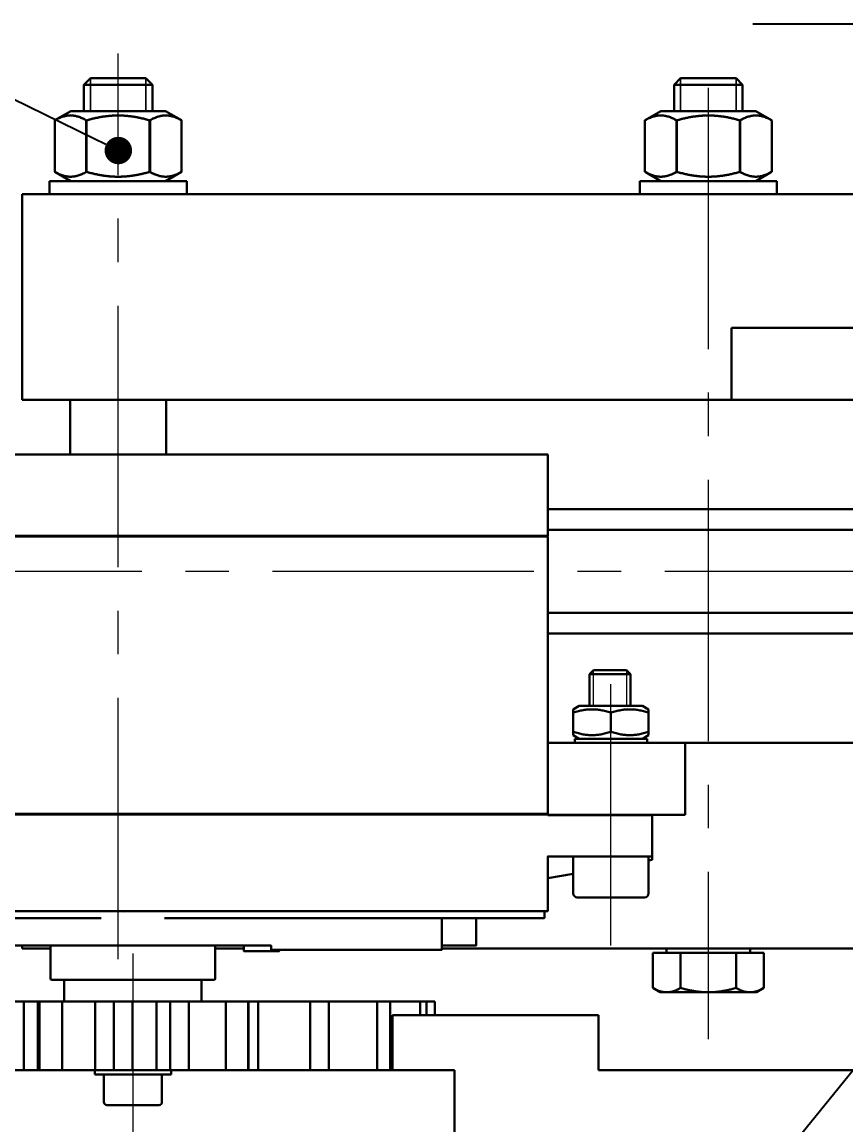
# Model space of a CAD drawing. Header units: millimetres. Extents: x 587 to 10361, y -8386 to 1488.
# Drawn here: x 8024.3 to 8084.3, y -6310 to -6229.6 of the extents above; entities that cross this region are included whole.
import ezdxf
from ezdxf import colors
from ezdxf.entities.mleader import LeaderData, LeaderLine
from ezdxf.math import Vec2, Vec3

# ---------------------------------------------------------------- set-up
doc = ezdxf.new("R2010")
doc.units = ezdxf.units.MM
doc.linetypes.add('ACAD_ISO10W100', pattern=[18, 12, -3, 0, -3])
doc.linetypes.add('CENTER2', pattern=[28.575, 19.05, -3.175, 3.175, -3.175])
for name, color, linetype, lineweight in [('Cienka', 30, 'Continuous', 0), ('Gruba', 7, 'Continuous', 30), ('Symetria', 210, 'ACAD_ISO10W100', 0), ('Widoczne (ISO)', 7, 'Continuous', 30), ('Wymiar', 3, 'Continuous', 20)]:
    doc.layers.add(name, color=color, linetype=linetype, lineweight=lineweight)
doc.dimstyles.get("Standard").update_dxf_attribs({"dimtxt": 2, "dimasz": 1, "dimexe": 0.18, "dimexo": 0.0625, "dimgap": 0.09, "dimtad": 1, "dimzin": 0, "dimdsep": 46, "dimtxsty": 'Standard', "dimcen": 1, "dimadec": 0, "dimazin": 0, "dimtfac": 1, "dimtofl": 0, "dimtmove": 0, "dimatfit": 3, "dimfxl": 1, "dimtolj": 1, "dimtzin": 0, "dimarcsym": 0})

# ---------------------------------------------------------------- blocks, each defined once
blk = doc.blocks.new('*U537')
at = {"layer": 'Symetria', "color": 0, "linetype": 'CENTER2', "transparency": 16777216}
blk.add_line((0, -17.683), (0, 4.01), dxfattribs=at)
blk = doc.blocks.new('*U545')
at = {"layer": 'Symetria', "color": 0, "linetype": 'CENTER2', "transparency": 16777216}
blk.add_line((0, 5.3), (0, -64.044), dxfattribs=at)
blk = doc.blocks.new('*U546')
at = {"layer": 'Symetria', "color": 0, "linetype": 'CENTER2', "transparency": 16777216}
blk.add_line((0, -61.588), (0, 4.422), dxfattribs=at)
blk = doc.blocks.new('*U556')
at = {"layer": 'Symetria', "color": 0, "linetype": 'CENTER2', "transparency": 16777216}
blk.add_line((0, 5), (0, -9.558), dxfattribs=at)
blk = doc.blocks.new('*U561')
at = {"layer": 'Symetria', "color": 0, "linetype": 'CENTER2', "transparency": 16777216}
blk.add_line((-118.714, 0), (441.382, 0), dxfattribs=at)
blk = doc.blocks.new('_Dot')
at = {"color": 0, "linetype": 'ByBlock', "lineweight": -2}
blk.add_line((-0.5, 0), (-1, 0), dxfattribs=at)
at = {"color": 0, "linetype": 'ByBlock', "const_width": 0.5}
blk.add_lwpolyline([(-0.25, 0, 1), (0.25, 0, 1)], format="xyb", close=True, dxfattribs=at)
blk = doc.blocks.new('*D643')
at = {"layer": 'Defpoints', "color": 0, "transparency": 16777216}
for p in [(7698.844, -6299.637), (8330.99, -6299.637), (8330.99, -6552.914)]:
    blk.add_point(p, dxfattribs=at)
at = {"layer": 'Wymiar', "color": 0, "lineweight": -2, "transparency": 16777216}
for p, q in [((7698.844, -6299.7), (7698.844, -6553.094)), ((8330.99, -6299.7), (8330.99, -6553.094)), ((7699.844, -6552.914), (8329.99, -6552.914))]:
    blk.add_line(p, q, dxfattribs=at)
at = {"layer": 'Wymiar', "color": 0, "transparency": 16777216}
for points in [[(7699.844, -6552.747), (7699.844, -6553.08), (7698.844, -6552.914)], [(8329.99, -6552.747), (8329.99, -6553.08), (8330.99, -6552.914)]]:
    blk.add_solid(points, dxfattribs=at)
at = {"layer": 'Wymiar', "color": 0, "transparency": 16777216, "insert": (8014.917, -6549.324), "char_height": 2, "attachment_point": 5}
blk.add_mtext('\\A1;{\\H3.5x;1443}', dxfattribs=at)

msp = doc.modelspace()

# ---------------------------------------------------------------- linework, layer by layer
at = {"layer": 'Cienka'}
for p, q in [((8029.251, -6236.093), (8029.251, -6233.693)), ((8029.251, -6233.693), (8029.251, -6236.093)), ((8033.294, -6233.693), (8033.294, -6236.093)), ((8033.294, -6236.093), (8033.294, -6233.693)), ((8072.251, -6236.093), (8072.251, -6233.693)), ((8072.251, -6233.693), (8072.251, -6236.093)), ((8076.294, -6233.693), (8076.294, -6236.093)), ((8076.294, -6236.093), (8076.294, -6233.693)), ((8065.911, -6279.437), (8065.911, -6276.843)), ((8068.309, -6276.843), (8068.309, -6279.437))]:
    msp.add_line(p, q, dxfattribs=at)
at = {"layer": 'Gruba'}
for p, q in [((8029.251, -6233.693), (8028.772, -6234.172)), ((8029.251, -6233.693), (8028.772, -6234.172)), ((8033.294, -6233.693), (8029.251, -6233.693)), ((8033.294, -6233.693), (8033.772, -6234.172)), ((8033.294, -6233.693), (8033.772, -6234.172)), ((8072.251, -6233.693), (8071.772, -6234.172)), ((8072.251, -6233.693), (8071.772, -6234.172)), ((8076.294, -6233.693), (8072.251, -6233.693)), ((8076.294, -6233.693), (8076.772, -6234.172)), ((8076.294, -6233.693), (8076.772, -6234.172)), ((8028.772, -6234.172), (8028.772, -6236.093)), ((8033.772, -6234.172), (8028.772, -6234.172)), ((8033.772, -6234.172), (8033.772, -6236.093)), ((8071.772, -6234.172), (8071.772, -6236.093)), ((8076.772, -6234.172), (8071.772, -6234.172)), ((8076.772, -6234.172), (8076.772, -6236.093)), ((8027.822, -6236.093), (8026.662, -6236.763)), ((8027.822, -6236.093), (8034.722, -6236.093)), ((8034.722, -6236.093), (8035.882, -6236.763)), ((8070.822, -6236.093), (8069.662, -6236.763)), ((8070.822, -6236.093), (8077.722, -6236.093)), ((8077.722, -6236.093), (8078.882, -6236.763)), ((8026.653, -6236.768), (8026.653, -6240.519)), ((8028.949, -6236.768), (8028.949, -6240.519)), ((8033.568, -6236.768), (8033.568, -6240.519)), ((8035.891, -6236.768), (8035.891, -6240.519)), ((8069.653, -6236.768), (8069.653, -6240.519)), ((8071.949, -6236.768), (8071.949, -6240.519)), ((8076.568, -6236.768), (8076.568, -6240.519)), ((8078.891, -6236.768), (8078.891, -6240.519)), ((8026.272, -6241.193), (8027.822, -6241.193)), ((8026.272, -6241.193), (8026.272, -6242.137)), ((8036.272, -6241.193), (8034.722, -6241.193)), ((8036.272, -6241.193), (8036.272, -6242.137)), ((8069.272, -6241.193), (8070.822, -6241.193)), ((8069.272, -6241.193), (8069.272, -6242.137)), ((8079.272, -6241.193), (8077.722, -6241.193)), ((8079.272, -6241.193), (8079.272, -6242.137)), ((8024.272, -6242.137), (8124.272, -6242.137)), ((8024.272, -6242.137), (8024.272, -6257.137)), ((8028.272, -6242.137), (8026.272, -6242.137)), ((8071.272, -6242.137), (8069.272, -6242.137)), ((8075.97, -6257.137), (8075.97, -6251.9)), ((8075.97, -6251.9), (8085.97, -6251.9)), ((8075.97, -6257.137), (8024.272, -6257.137)), ((8027.772, -6257.137), (8027.772, -6261.11)), ((8034.772, -6257.137), (8034.772, -6261.11)), ((8085.97, -6257.137), (8075.97, -6257.137)), ((8022.374, -6261.11), (8062.474, -6261.11)), ((8062.564, -6261.11), (8062.474, -6261.11)), ((8062.574, -6261.12), (8062.574, -6267.056)), ((8106.797, -6265.112), (8062.574, -6265.112)), ((8062.574, -6266.612), (8105.297, -6266.612)), ((8062.474, -6267.056), (8022.374, -6267.056)), ((8022.374, -6267.106), (8062.474, -6267.106)), ((8062.474, -6267.056), (8062.574, -6267.056)), ((8062.574, -6267.106), (8062.474, -6267.106)), ((8062.524, -6267.056), (8062.524, -6267.106)), ((8062.574, -6267.106), (8062.574, -6282.137)), ((8105.297, -6272.662), (8062.574, -6272.662)), ((8062.574, -6274.162), (8106.797, -6274.162)), ((8065.917, -6276.837), (8065.61, -6277.144)), ((8065.61, -6277.144), (8068.61, -6277.144)), ((8065.61, -6279.437), (8065.61, -6277.144)), ((8068.304, -6276.837), (8065.917, -6276.837)), ((8068.304, -6276.837), (8068.61, -6277.144)), ((8068.61, -6279.437), (8068.61, -6277.144)), ((8064.874, -6279.437), (8064.424, -6279.697)), ((8064.874, -6279.437), (8069.474, -6279.437)), ((8069.474, -6279.437), (8069.924, -6279.697)), ((8064.424, -6279.697), (8064.424, -6279.942)), ((8064.424, -6279.942), (8064.424, -6281.332)), ((8067.174, -6279.942), (8067.174, -6281.332)), ((8069.924, -6279.942), (8069.924, -6279.697)), ((8069.924, -6279.942), (8069.924, -6281.332)), ((8064.424, -6281.332), (8064.424, -6281.577)), ((8064.874, -6281.837), (8064.424, -6281.577)), ((8064.539, -6281.837), (8067.174, -6281.837)), ((8064.539, -6281.837), (8064.539, -6282.137)), ((8069.474, -6281.837), (8064.874, -6281.837)), ((8069.81, -6281.837), (8067.174, -6281.837)), ((8069.474, -6281.837), (8069.924, -6281.577)), ((8069.81, -6282.137), (8069.81, -6281.837)), ((8069.924, -6281.577), (8069.924, -6281.332)), ((8062.574, -6287.374), (8062.574, -6282.137)), ((8062.574, -6282.137), (8072.574, -6282.137)), ((8067.174, -6282.137), (8064.539, -6282.137)), ((8067.174, -6282.137), (8069.81, -6282.137)), ((8072.574, -6282.137), (8072.574, -6287.374)), ((8072.574, -6282.137), (8114.797, -6282.137)), ((8062.474, -6287.316), (8022.374, -6287.316)), ((8022.374, -6287.366), (8062.474, -6287.366)), ((8062.474, -6287.316), (8062.574, -6287.316)), ((8062.574, -6287.366), (8062.474, -6287.366)), ((8062.524, -6287.316), (8062.524, -6287.366)), ((8072.574, -6287.374), (8062.574, -6287.374)), ((8062.574, -6287.374), (8062.574, -6287.403)), ((8062.584, -6287.41), (8069.174, -6287.41)), ((8065.674, -6287.41), (8065.674, -6287.374)), ((8065.975, -6287.374), (8065.975, -6287.41)), ((8068.373, -6287.41), (8068.373, -6287.374)), ((8068.674, -6287.41), (8068.674, -6287.374)), ((8070.164, -6287.41), (8069.174, -6287.41)), ((8070.174, -6287.42), (8070.174, -6290.4)), ((8062.574, -6290.417), (8062.574, -6294.4)), ((8069.174, -6290.41), (8062.584, -6290.41)), ((8064.424, -6293.11), (8064.424, -6290.41)), ((8069.174, -6290.41), (8070.164, -6290.41)), ((8069.924, -6293.11), (8069.924, -6290.41)), ((8070.166, -6290.662), (8069.924, -6290.704)), ((8070.174, -6290.42), (8070.174, -6290.4)), ((8070.174, -6290.42), (8070.174, -6290.652)), ((8064.424, -6291.674), (8062.582, -6291.999)), ((8069.624, -6293.41), (8064.724, -6293.41)), ((8031.717, -6294.41), (8022.374, -6294.41)), ((8062.474, -6294.41), (8032.982, -6294.41)), ((8062.324, -6294.42), (8062.324, -6294.9)), ((8062.474, -6294.41), (8062.564, -6294.41)), ((8030.04, -6294.91), (8022.534, -6294.91)), ((8062.314, -6294.91), (8034.658, -6294.91)), ((8054.86, -6294.92), (8054.86, -6297.21)), ((8057.36, -6296.9), (8057.36, -6294.92)), ((8022.359, -6296.91), (8034.968, -6296.91)), ((8024.272, -6297.137), (8024.272, -6296.91)), ((8026.349, -6297.137), (8024.272, -6297.137)), ((8026.349, -6299.31), (8026.349, -6297.01)), ((8034.968, -6296.91), (8034.973, -6296.91)), ((8042.414, -6296.91), (8034.973, -6296.91)), ((8038.349, -6299.31), (8038.349, -6297.01)), ((8040.424, -6297.137), (8038.349, -6297.137)), ((8040.424, -6297.3), (8040.424, -6296.92)), ((8042.424, -6297.21), (8042.424, -6296.92)), ((8054.85, -6297.22), (8042.434, -6297.22)), ((8043.024, -6297.23), (8043.024, -6297.22)), ((8043.024, -6297.23), (8043.024, -6297.3)), ((8124.272, -6297.137), (8054.86, -6297.137)), ((8054.87, -6296.91), (8054.864, -6296.9)), ((8056.545, -6296.91), (8054.87, -6296.91)), ((8057.293, -6296.91), (8056.545, -6296.91)), ((8057.35, -6296.91), (8057.293, -6296.91)), ((8040.434, -6297.31), (8043.014, -6297.31)), ((8026.449, -6299.41), (8038.249, -6299.41)), ((8027.349, -6300.887), (8027.349, -6299.51)), ((8037.349, -6300.887), (8037.349, -6299.51)), ((8024.39, -6300.987), (8020.837, -6300.987)), ((8024.39, -6305.987), (8024.39, -6300.987)), ((8025.409, -6300.987), (8024.39, -6300.987)), ((8025.409, -6305.987), (8025.409, -6300.987)), ((8025.531, -6300.987), (8025.409, -6300.987)), ((8025.531, -6300.987), (8025.531, -6305.987)), ((8027.193, -6300.987), (8025.531, -6300.987)), ((8027.193, -6305.987), (8027.193, -6300.987)), ((8029.595, -6300.987), (8027.193, -6300.987)), ((8027.449, -6300.987), (8037.249, -6300.987)), ((8029.595, -6305.987), (8029.595, -6300.987)), ((8030.96, -6300.987), (8029.595, -6300.987)), ((8030.96, -6305.987), (8030.96, -6300.987)), ((8032.329, -6300.987), (8030.96, -6300.987)), ((8032.329, -6300.987), (8032.329, -6305.987)), ((8034.055, -6300.987), (8032.329, -6300.987)), ((8034.055, -6305.987), (8034.055, -6300.987)), ((8035.071, -6300.987), (8034.055, -6300.987)), ((8035.071, -6305.987), (8035.071, -6300.987)), ((8036.419, -6300.987), (8035.071, -6300.987)), ((8036.419, -6305.987), (8036.419, -6300.987)), ((8039.128, -6300.987), (8036.419, -6300.987)), ((8039.128, -6300.987), (8039.128, -6305.987)), ((8040.749, -6300.987), (8039.128, -6300.987)), ((8040.749, -6305.987), (8040.749, -6300.987)), ((8040.766, -6300.987), (8040.749, -6300.987)), ((8040.766, -6305.987), (8040.766, -6300.987)), ((8041.479, -6300.987), (8040.766, -6300.987)), ((8041.479, -6305.987), (8041.479, -6300.987)), ((8045.264, -6300.987), (8041.479, -6300.987)), ((8045.264, -6300.987), (8045.264, -6305.987)), ((8046.621, -6300.987), (8045.264, -6300.987)), ((8046.621, -6305.987), (8046.621, -6300.987)), ((8050.135, -6300.987), (8046.621, -6300.987)), ((8050.135, -6300.987), (8050.135, -6305.987)), ((8051.096, -6300.987), (8050.135, -6300.987)), ((8051.096, -6305.987), (8051.096, -6300.987)), ((8053.266, -6300.987), (8051.096, -6300.987)), ((8053.266, -6300.987), (8053.266, -6301.987)), ((8053.736, -6300.987), (8053.266, -6300.987)), ((8053.736, -6301.987), (8053.736, -6300.987)), ((8054.349, -6300.987), (8053.736, -6300.987)), ((8054.349, -6300.987), (8054.349, -6301.987)), ((8054.349, -6300.987), (8054.349, -6301.987)), ((8051.272, -6305.987), (8051.272, -6301.987)), ((8051.272, -6301.987), (8066.272, -6301.987)), ((8066.272, -6305.987), (8066.272, -6301.987)), ((8024.39, -6305.987), (8020.837, -6305.987)), ((8025.409, -6305.987), (8024.39, -6305.987)), ((8025.531, -6305.987), (8025.409, -6305.987)), ((8027.193, -6305.987), (8025.531, -6305.987)), ((8029.595, -6305.987), (8027.193, -6305.987)), ((8030.532, -6305.987), (8028.863, -6305.987)), ((8029.568, -6306.321), (8029.568, -6305.987)), ((8030.96, -6305.987), (8029.595, -6305.987)), ((8034.027, -6305.987), (8030.532, -6305.987)), ((8032.329, -6305.987), (8030.96, -6305.987)), ((8034.055, -6305.987), (8032.329, -6305.987)), ((8034.425, -6305.987), (8034.027, -6305.987)), ((8035.071, -6305.987), (8034.055, -6305.987)), ((8036.419, -6305.987), (8035.071, -6305.987)), ((8035.13, -6305.987), (8035.13, -6306.321)), ((8039.128, -6305.987), (8036.419, -6305.987)), ((8040.749, -6305.987), (8039.128, -6305.987)), ((8040.766, -6305.987), (8040.749, -6305.987)), ((8041.479, -6305.987), (8040.766, -6305.987)), ((8045.264, -6305.987), (8041.479, -6305.987)), ((8046.621, -6305.987), (8045.264, -6305.987)), ((8050.135, -6305.987), (8046.621, -6305.987)), ((8051.096, -6305.987), (8050.135, -6305.987)), ((8051.272, -6305.987), (8051.096, -6305.987)), ((8051.272, -6305.987), (8055.772, -6305.987)), ((8055.772, -6305.987), (8055.772, -6310.987)), ((8135.772, -6305.987), (8066.272, -6305.987)), ((8035.13, -6306.321), (8029.568, -6306.321)), ((8030.236, -6308.323), (8030.236, -6306.321)), ((8034.462, -6308.323), (8034.462, -6306.321)), ((8034.24, -6308.545), (8030.458, -6308.545))]:
    msp.add_line(p, q, dxfattribs=at)
for centre, radius, start, end in [((8062.564, -6261.12), 0.01, 0, 90), ((8062.584, -6287.4), 0.01, 180, 270), ((8070.164, -6287.42), 0.01, 0, 90), ((8062.584, -6290.42), 0.01, 90, 180), ((8070.164, -6290.4), 0.01, 270, 0), ((8070.164, -6290.652), 0.01, 280, 0), ((8062.584, -6292.009), 0.01, 100, 180), ((8064.724, -6293.11), 0.3, 180, 270), ((8069.624, -6293.11), 0.3, 270, 0), ((8062.334, -6294.42), 0.01, 90, 180), ((8062.564, -6294.4), 0.01, 270, 0), ((8054.87, -6294.92), 0.01, 90, 180), ((8062.314, -6294.9), 0.01, 270, 0), ((8026.249, -6297.01), 0.1, 0, 90), ((8038.449, -6297.01), 0.1, 90, 180), ((8040.414, -6296.92), 0.01, 0, 90), ((8042.414, -6296.92), 0.01, 0, 90), ((8042.434, -6297.21), 0.01, 180, 270), ((8054.85, -6297.21), 0.01, 270, 0), ((8054.87, -6296.92), 0.01, 90, 180), ((8040.434, -6297.3), 0.01, 180, 270), ((8043.014, -6297.3), 0.01, 270, 0), ((8026.449, -6299.31), 0.1, 180, 270), ((8027.249, -6299.51), 0.1, 0, 90), ((8037.449, -6299.51), 0.1, 90, 180), ((8038.249, -6299.31), 0.1, 270, 0), ((8027.449, -6300.887), 0.1, 180, 270), ((8037.249, -6300.887), 0.1, 270, 0), ((8030.458, -6308.323), 0.222, 180, 270), ((8034.24, -6308.323), 0.222, 270, 0)]:
    msp.add_arc(centre, radius, start, end, dxfattribs=at)
for points, weights in [([(8026.653, -6236.768), (8027.801, -6236.102), (8028.949, -6236.768)], [1, 1.15470053838, 1]), ([(8028.949, -6236.768), (8031.259, -6236.102), (8033.568, -6236.768)], [1, 1.15470053838, 1]), ([(8033.568, -6236.768), (8034.73, -6236.102), (8035.891, -6236.768)], [1, 1.15470053838, 1]), ([(8035.891, -6236.768), (8035.887, -6236.766), (8035.882, -6236.763)], [1, 1.00051177456, 1.00102016305]), ([(8069.653, -6236.768), (8070.801, -6236.102), (8071.949, -6236.768)], [1, 1.15470053838, 1]), ([(8071.949, -6236.768), (8074.259, -6236.102), (8076.568, -6236.768)], [1, 1.15470053838, 1]), ([(8076.568, -6236.768), (8077.73, -6236.102), (8078.891, -6236.768)], [1, 1.15470053838, 1]), ([(8078.891, -6236.768), (8078.887, -6236.766), (8078.882, -6236.763)], [1, 1.00051177456, 1.00102016305]), ([(8028.949, -6240.519), (8027.801, -6241.185), (8026.653, -6240.519)], [1, 1.15470053838, 1]), ([(8033.568, -6240.519), (8031.259, -6241.185), (8028.949, -6240.519)], [1, 1.15470053838, 1]), ([(8035.891, -6240.519), (8034.73, -6241.185), (8033.568, -6240.519)], [1, 1.15470053838, 1]), ([(8035.882, -6240.524), (8035.887, -6240.521), (8035.891, -6240.519)], [1.00102016305, 1.00051177456, 1]), ([(8071.949, -6240.519), (8070.801, -6241.185), (8069.653, -6240.519)], [1, 1.15470053838, 1]), ([(8076.568, -6240.519), (8074.259, -6241.185), (8071.949, -6240.519)], [1, 1.15470053838, 1]), ([(8078.891, -6240.519), (8077.73, -6241.185), (8076.568, -6240.519)], [1, 1.15470053838, 1]), ([(8078.882, -6240.524), (8078.887, -6240.521), (8078.891, -6240.519)], [1.00102016305, 1.00051177456, 1]), ([(8064.424, -6279.942), (8065.799, -6279.484), (8067.174, -6279.942)], [1, 1.15470053838, 1]), ([(8067.174, -6279.942), (8068.549, -6279.484), (8069.924, -6279.942)], [1, 1.15470053838, 1]), ([(8067.174, -6281.332), (8065.799, -6281.79), (8064.424, -6281.332)], [1, 1.15470053838, 1]), ([(8069.924, -6281.332), (8068.549, -6281.79), (8067.174, -6281.332)], [1, 1.15470053838, 1])]:
    msp.add_rational_spline(points, weights, degree=2, dxfattribs=at)
for points in [[(8031.717, -6294.407), (8031.717, -6294.409), (8031.717, -6294.41), (8031.717, -6294.41)], [(8031.717, -6294.413), (8031.717, -6294.414), (8031.717, -6294.414), (8031.717, -6294.415)], [(8032.531, -6294.41), (8032.47, -6294.409), (8032.41, -6294.41), (8032.349, -6294.41)], [(8032.352, -6294.41), (8032.351, -6294.41), (8032.35, -6294.41), (8032.349, -6294.41)], [(8032.531, -6294.412), (8032.521, -6294.412), (8032.512, -6294.412), (8032.503, -6294.412)], [(8032.981, -6294.413), (8032.955, -6294.413), (8032.93, -6294.414), (8032.904, -6294.414)], [(8032.904, -6294.414), (8032.929, -6294.418), (8032.955, -6294.418), (8032.981, -6294.419)], [(8032.982, -6294.41), (8032.981, -6294.41), (8032.981, -6294.409), (8032.981, -6294.407)], [(8032.981, -6294.413), (8032.981, -6294.414), (8032.981, -6294.414), (8032.981, -6294.415)]]:
    msp.add_open_spline(points, degree=3, dxfattribs=at)
for points, knots in [([(8031.717, -6294.413), (8031.822, -6294.415), (8031.928, -6294.415), (8032.138, -6294.412), (8032.244, -6294.411), (8032.349, -6294.41)], [0, 0, 0, 0, 0.5, 0.5, 1, 1, 1, 1]), ([(8031.717, -6294.419), (8031.77, -6294.418), (8031.823, -6294.418), (8031.875, -6294.418), (8031.928, -6294.418), (8031.98, -6294.418), (8032.033, -6294.418), (8032.037, -6294.418), (8032.041, -6294.418), (8032.045, -6294.418), (8032.094, -6294.418), (8032.142, -6294.418), (8032.191, -6294.417), (8032.195, -6294.417), (8032.199, -6294.417), (8032.203, -6294.417), (8032.252, -6294.417), (8032.3, -6294.417), (8032.349, -6294.417)], [0, 0, 0, 0, 0.25, 0.25, 0.25, 0.5, 0.5, 0.5, 0.518503, 0.518503, 0.518503, 0.75, 0.75, 0.75, 0.768602, 0.768602, 0.768602, 1, 1, 1, 1]), ([(8032.349, -6294.417), (8032.398, -6294.417), (8032.447, -6294.417), (8032.495, -6294.417), (8032.499, -6294.417), (8032.503, -6294.417), (8032.507, -6294.417), (8032.556, -6294.418), (8032.605, -6294.418), (8032.653, -6294.418), (8032.657, -6294.418), (8032.661, -6294.418), (8032.665, -6294.418), (8032.716, -6294.418), (8032.767, -6294.418), (8032.817, -6294.418), (8032.846, -6294.418), (8032.875, -6294.418), (8032.904, -6294.414)], [0, 0, 0, 0, 0.2313985, 0.2313985, 0.2313985, 0.25, 0.25, 0.25, 0.4814969, 0.4814969, 0.4814969, 0.5, 0.5, 0.5, 0.7409351, 0.7409351, 0.7409351, 0.8777197, 0.8777197, 0.8777197, 0.8777197]), ([(8032.904, -6294.414), (8032.824, -6294.415), (8032.745, -6294.415), (8032.62, -6294.413), (8032.575, -6294.413), (8032.531, -6294.41)], [0.1222456, 0.1222456, 0.1222456, 0.1222456, 0.5, 0.5, 0.7128648, 0.7128648, 0.7128648, 0.7128648]), ([(8057.37, -6294.91), (8057.369, -6294.91), (8057.369, -6294.91), (8057.367, -6294.91), (8057.366, -6294.911), (8057.364, -6294.912), (8057.363, -6294.913), (8057.362, -6294.914), (8057.361, -6294.915), (8057.36, -6294.917), (8057.36, -6294.918), (8057.36, -6294.919), (8057.36, -6294.92), (8057.36, -6294.92)], [0, 0, 0, 0, 0.000201057, 0.000201057, 0.000500846, 0.000500846, 0.000826777, 0.000826777, 0.001151799, 0.001151799, 0.001476854, 0.001476854, 0.001564812, 0.001564812, 0.001564812, 0.001564812]), ([(8043.02, -6297.223), (8043.019, -6297.222), (8043.018, -6297.222), (8043.018, -6297.221), (8043.016, -6297.22), (8043.015, -6297.22), (8043.014, -6297.22)], [0.00000957406, 0.00000957406, 0.00000957406, 0.00000957406, 0.00001662091, 0.00001662091, 0.00001662091, 0.00002770678, 0.00002770678, 0.00002770678, 0.00002770678]), ([(8043.021, -6297.23), (8043.021, -6297.23), (8043.021, -6297.23), (8043.021, -6297.23), (8043.021, -6297.229), (8043.021, -6297.229), (8043.021, -6297.228), (8043.021, -6297.228), (8043.021, -6297.228), (8043.021, -6297.227), (8043.021, -6297.227), (8043.021, -6297.226), (8043.021, -6297.226), (8043.02, -6297.225), (8043.02, -6297.224), (8043.02, -6297.223)], [0, 0, 0, 0, 0.0000004339, 0.0000004339, 0.0000004339, 0.000001983788, 0.000001983788, 0.000001983788, 0.000002969191, 0.000002969191, 0.000002969191, 0.000005015607, 0.000005015607, 0.000005015607, 0.000009574058, 0.000009574058, 0.000009574058, 0.000009574058]), ([(8057.35, -6296.91), (8057.337, -6296.91), (8057.337, -6296.91), (8057.306, -6296.91), (8057.299, -6296.91), (8057.293, -6296.91)], [0, 0, 0, 0, 0.04980365, 0.04980365, 0.06080487, 0.06080487, 0.06080487, 0.06080487]), ([(8057.36, -6296.9), (8057.36, -6296.901), (8057.36, -6296.901), (8057.36, -6296.903), (8057.359, -6296.904), (8057.358, -6296.906), (8057.357, -6296.907), (8057.356, -6296.908), (8057.355, -6296.909), (8057.353, -6296.91), (8057.352, -6296.91), (8057.35, -6296.91), (8057.35, -6296.91), (8057.35, -6296.91), (8057.35, -6296.91), (8057.35, -6296.91)], [0, 0, 0, 0, 0.000200977, 0.000200977, 0.000529656, 0.000529656, 0.000854578, 0.000854578, 0.001179636, 0.001179636, 0.00150469, 0.00150469, 0.00154481, 0.00154481, 0.001559852, 0.001559852, 0.001559852, 0.001559852])]:
    msp.add_open_spline(points, degree=3, knots=knots, dxfattribs=at)
at = {"layer": 'Widoczne (ISO)'}
for p, q in [((8033.294, -6233.693), (8029.251, -6233.693)), ((8076.294, -6233.693), (8072.251, -6233.693)), ((8028.772, -6234.172), (8028.772, -6236.093)), ((8033.772, -6236.093), (8033.772, -6234.172)), ((8071.772, -6234.172), (8071.772, -6236.093)), ((8076.772, -6236.093), (8076.772, -6234.172)), ((8027.822, -6236.093), (8026.662, -6236.763)), ((8028.772, -6236.093), (8027.822, -6236.093)), ((8034.722, -6236.093), (8028.772, -6236.093)), ((8034.722, -6236.093), (8035.882, -6236.763)), ((8070.822, -6236.093), (8069.662, -6236.763)), ((8071.772, -6236.093), (8070.822, -6236.093)), ((8077.722, -6236.093), (8071.772, -6236.093)), ((8077.722, -6236.093), (8078.882, -6236.763)), ((8026.653, -6236.768), (8026.653, -6240.519)), ((8028.976, -6236.768), (8028.976, -6240.519)), ((8033.595, -6236.768), (8033.595, -6240.519)), ((8035.891, -6236.768), (8035.891, -6240.519)), ((8069.653, -6236.768), (8069.653, -6240.519)), ((8071.976, -6236.768), (8071.976, -6240.519)), ((8076.595, -6236.768), (8076.595, -6240.519)), ((8078.891, -6236.768), (8078.891, -6240.519)), ((8027.822, -6241.193), (8026.662, -6240.524)), ((8034.722, -6241.193), (8035.882, -6240.524)), ((8070.822, -6241.193), (8069.662, -6240.524)), ((8077.722, -6241.193), (8078.882, -6240.524)), ((8027.822, -6241.193), (8034.722, -6241.193)), ((8070.822, -6241.193), (8077.722, -6241.193)), ((8027.822, -6242.137), (8026.272, -6242.137)), ((8027.822, -6242.137), (8027.822, -6242.137)), ((8070.822, -6242.137), (8069.272, -6242.137)), ((8070.822, -6242.137), (8070.822, -6242.137)), ((8071.219, -6297.455), (8071.219, -6297.137)), ((8077.325, -6297.455), (8077.325, -6297.137)), ((8070.232, -6297.455), (8070.232, -6300.005)), ((8072.252, -6297.455), (8070.232, -6297.455)), ((8072.252, -6297.455), (8072.252, -6300.005)), ((8076.292, -6297.455), (8072.252, -6297.455)), ((8076.292, -6297.455), (8076.292, -6300.005)), ((8078.312, -6297.455), (8076.292, -6297.455)), ((8078.312, -6297.455), (8078.312, -6300.005)), ((8070.774, -6300.318), (8070.232, -6300.005)), ((8071.242, -6300.318), (8070.774, -6300.318)), ((8074.272, -6300.318), (8071.242, -6300.318)), ((8077.302, -6300.318), (8074.272, -6300.318)), ((8077.771, -6300.318), (8077.302, -6300.318)), ((8077.771, -6300.318), (8078.312, -6300.005)), ((8029.343, -6305.987), (8033.945, -6305.987)), ((8034.444, -6305.987), (8033.344, -6305.987)), ((8033.945, -6305.987), (8034.447, -6305.987))]:
    msp.add_line(p, q, dxfattribs=at)
for points, weights in [([(8028.976, -6236.768), (8027.815, -6236.102), (8026.653, -6236.768)], [1, 1.15470053838, 1]), ([(8026.653, -6236.768), (8026.658, -6236.766), (8026.662, -6236.763)], [1, 1.00051177456, 1.00102016305]), ([(8033.595, -6236.768), (8031.285, -6236.102), (8028.976, -6236.768)], [1, 1.15470053838, 1]), ([(8035.891, -6236.768), (8034.743, -6236.102), (8033.595, -6236.768)], [1, 1.15470053838, 1]), ([(8071.976, -6236.768), (8070.815, -6236.102), (8069.653, -6236.768)], [1, 1.15470053838, 1]), ([(8069.653, -6236.768), (8069.658, -6236.766), (8069.662, -6236.763)], [1, 1.00051177456, 1.00102016305]), ([(8076.595, -6236.768), (8074.285, -6236.102), (8071.976, -6236.768)], [1, 1.15470053838, 1]), ([(8078.891, -6236.768), (8077.743, -6236.102), (8076.595, -6236.768)], [1, 1.15470053838, 1]), ([(8026.662, -6240.524), (8026.658, -6240.521), (8026.653, -6240.519)], [1.00102016305, 1.00051177456, 1]), ([(8026.653, -6240.519), (8027.815, -6241.185), (8028.976, -6240.519)], [1, 1.15470053838, 1]), ([(8028.976, -6240.519), (8031.285, -6241.185), (8033.595, -6240.519)], [1, 1.15470053838, 1]), ([(8033.595, -6240.519), (8034.743, -6241.185), (8035.891, -6240.519)], [1, 1.15470053838, 1]), ([(8069.662, -6240.524), (8069.658, -6240.521), (8069.653, -6240.519)], [1.00102016305, 1.00051177456, 1]), ([(8069.653, -6240.519), (8070.815, -6241.185), (8071.976, -6240.519)], [1, 1.15470053838, 1]), ([(8071.976, -6240.519), (8074.285, -6241.185), (8076.595, -6240.519)], [1, 1.15470053838, 1]), ([(8076.595, -6240.519), (8077.743, -6241.185), (8078.891, -6240.519)], [1, 1.15470053838, 1]), ([(8071.242, -6300.318), (8070.774, -6300.318), (8070.232, -6300.005)], [1, 1.0379548493, 1]), ([(8072.252, -6300.005), (8071.711, -6300.318), (8071.242, -6300.318)], [1, 1.0379548493, 1]), ([(8074.272, -6300.318), (8073.335, -6300.318), (8072.252, -6300.005)], [1, 1.0379548493, 1]), ([(8076.292, -6300.005), (8075.21, -6300.318), (8074.272, -6300.318)], [1, 1.0379548493, 1]), ([(8077.302, -6300.318), (8076.833, -6300.318), (8076.292, -6300.005)], [1, 1.0379548493, 1]), ([(8078.312, -6300.005), (8077.771, -6300.318), (8077.302, -6300.318)], [1, 1.0379548493, 1])]:
    msp.add_rational_spline(points, weights, degree=2, dxfattribs=at)

# ---------------------------------------------------------------- block references
at = {"layer": 'Symetria', "linetype": 'CENTER2'}
for name, p in [('*U546', (8031.272, -6236.319)), ('*U545', (8074.272, -6239.689)), ('*U561', (7904.058, -6269.637)), ('*U537', (8067.174, -6279.227)), ('*U556', (8032.349, -6302.487))]:
    msp.add_blockref(name, p, dxfattribs=at)

# ---------------------------------------------------------------- dimensions: what is measured, and where the dimension line sits
at = {"layer": 'Wymiar'}
dim = msp.add_linear_dim(base=(8330.99, -6552.914), p1=(7698.844, -6299.637), p2=(8330.99, -6299.637), text='{\\H3.5x;1443}', dimstyle='Standard', dxfattribs=at)
dim.commit()
dim.dimension.update_dxf_attribs({"geometry": '*D643', "text_midpoint": (8014.917, -6549.324)})

# ---------------------------------------------------------------- leaders
ml = msp.add_multileader_mtext('Standard', dxfattribs=at)
ml.set_content('13', color=256)
ml.set_leader_properties()
ml.set_arrow_properties(name='DOT')
ml.build(insert=Vec2(0, 0))
ml.multileader.update_dxf_attribs({"text_right_attachment_type": 6, "dogleg_length": 0.36, "arrow_head_size": 2})
ctx = ml.context
ctx.base_point, ctx.char_height, ctx.arrow_head_size, ctx.landing_gap_size, ctx.plane_origin = Vec3(7971.948, -6209.853), 7, 2, 0.09, Vec3(7892.535, -6156.142)
ctx.right_attachment, ctx.text_align_type = 6, 2
notes = []
notes.append((ctx, [(0, (1, 1, 0), (7981.822, -6214.753), (-1, 0), 0.36, [(0, [(8031.285, -6238.967)], 0, [])])]))
ctx.mtext.insert, ctx.mtext.alignment, ctx.mtext.flow_direction = Vec3(7981.372, -6206.353), 3, 5
ml = msp.add_multileader_mtext('Standard', dxfattribs=at)
ml.set_content('13', color=256)
ml.set_leader_properties()
ml.set_arrow_properties(name='DOT')
ml.build(insert=Vec2(0, 0))
ml.multileader.update_dxf_attribs({"text_right_attachment_type": 6, "dogleg_length": 0.36, "arrow_head_size": 2})
ctx = ml.context
ctx.base_point, ctx.char_height, ctx.arrow_head_size, ctx.landing_gap_size, ctx.plane_origin = Vec3(8078.807, -6224.866), 7, 2, 0.09, Vec3(7999.393, -6171.156)
ctx.right_attachment, ctx.text_align_type = 6, 2
notes.append((ctx, [(0, (1, 1, 0), (8088.68, -6229.766), (-1, 0), 0.36, [(0, [(8113.522, -6260.625)], 0, [])])]))
ctx.mtext.insert, ctx.mtext.alignment, ctx.mtext.flow_direction = Vec3(8088.23, -6221.366), 3, 5
ml = msp.add_multileader_mtext('Standard', dxfattribs=at)
ml.set_content('26', color=256)
ml.set_leader_properties()
ml.set_arrow_properties(name='DOT')
ml.build(insert=Vec2(0, 0))
ml.multileader.update_dxf_attribs({"text_right_attachment_type": 6, "dogleg_length": 0.36, "arrow_head_size": 2})
ctx = ml.context
ctx.base_point, ctx.char_height, ctx.arrow_head_size, ctx.landing_gap_size, ctx.plane_origin = Vec3(8046.863, -6345.465), 7, 2, 0.09, Vec3(8108.904, -6371.558)
ctx.right_attachment, ctx.text_align_type = 6, 2
notes.append((ctx, [(0, (1, 1, 0), (8059.069, -6350.365), (-1, 0), 0.36, [(0, [(8095.772, -6300.237)], 0, [])])]))
ctx.mtext.insert, ctx.mtext.alignment, ctx.mtext.flow_direction = Vec3(8058.619, -6341.965), 3, 5
ml = msp.add_multileader_mtext('Standard', dxfattribs=at)
ml.set_content('27', color=256)
ml.set_leader_properties()
ml.set_arrow_properties(name='DOT')
ml.build(insert=Vec2(0, 0))
ml.multileader.update_dxf_attribs({"text_right_attachment_type": 6, "dogleg_length": 0.36, "arrow_head_size": 2})
ctx = ml.context
ctx.base_point, ctx.char_height, ctx.arrow_head_size, ctx.landing_gap_size, ctx.plane_origin = Vec3(8046.863, -6332.821), 7, 2, 0.09, Vec3(8108.289, -6358.298)
ctx.right_attachment, ctx.text_align_type = 6, 2
notes.append((ctx, [(0, (1, 1, 0), (8059.069, -6337.721), (-1, 0), 0.36, [(0, [(8088.355, -6301.644)], 0, [])])]))
ctx.mtext.insert, ctx.mtext.alignment, ctx.mtext.flow_direction = Vec3(8058.619, -6329.321), 3, 5
for ctx, leaders in notes:
    for number, flags, end, landing, length, lines in leaders:
        leader = LeaderData()
        leader.index, (leader.has_last_leader_line, leader.has_dogleg_vector, leader.attachment_direction) = number, flags
        leader.last_leader_point, leader.dogleg_vector, leader.dogleg_length = Vec3(end), Vec3(landing), length
        for number, points, colour, breaks in lines:
            line = LeaderLine()
            line.index, line.vertices, line.color, line.breaks = number, Vec3.list(points), colors.encode_raw_color(colour), breaks
            leader.lines.append(line)
        ctx.leaders.append(leader)

doc.saveas('drawing.dxf')
